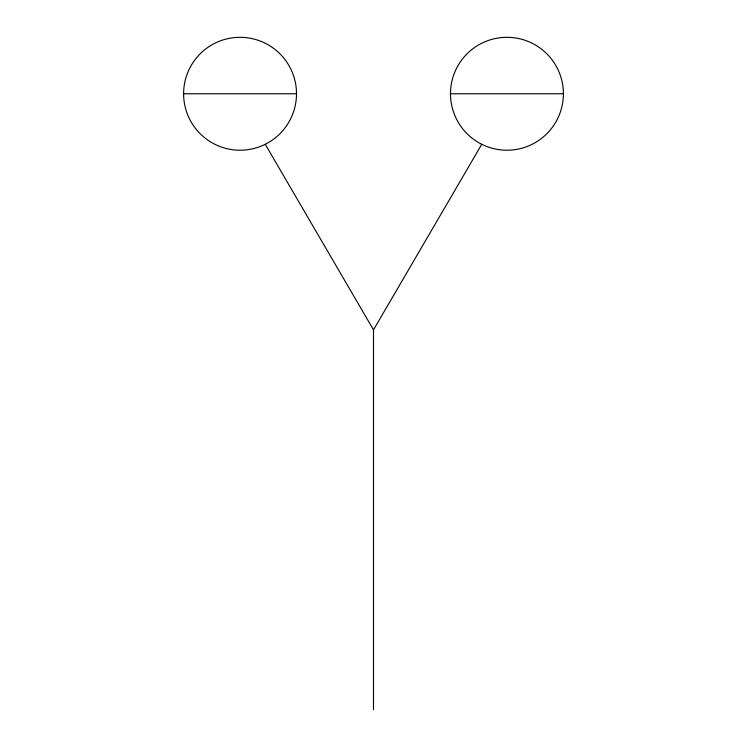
<?xml version="1.0" encoding="UTF-8"?>
<svg xmlns="http://www.w3.org/2000/svg" width="747" height="747" viewBox="0 0 747 747"><rect width="100%" height="100%" fill="white"/><g stroke="black" fill="none" stroke-linecap="round" stroke-linejoin="round"><path stroke-width="1.12" d="M373.5 709.65L373.5 329.857L481.75 144.292M183.603 93.767L296.512 93.767A56.455 56.455 0 0 1 211.831 142.658A56.455 56.455 0 0 1 211.831 44.876A56.455 56.455 0 0 1 296.512 93.767M450.488 93.767L563.397 93.767A56.455 56.455 0 0 1 478.715 142.658A56.455 56.455 0 0 1 478.715 44.876A56.455 56.455 0 0 1 563.397 93.767M265.25 144.283L373.5 329.857"/></g></svg>
